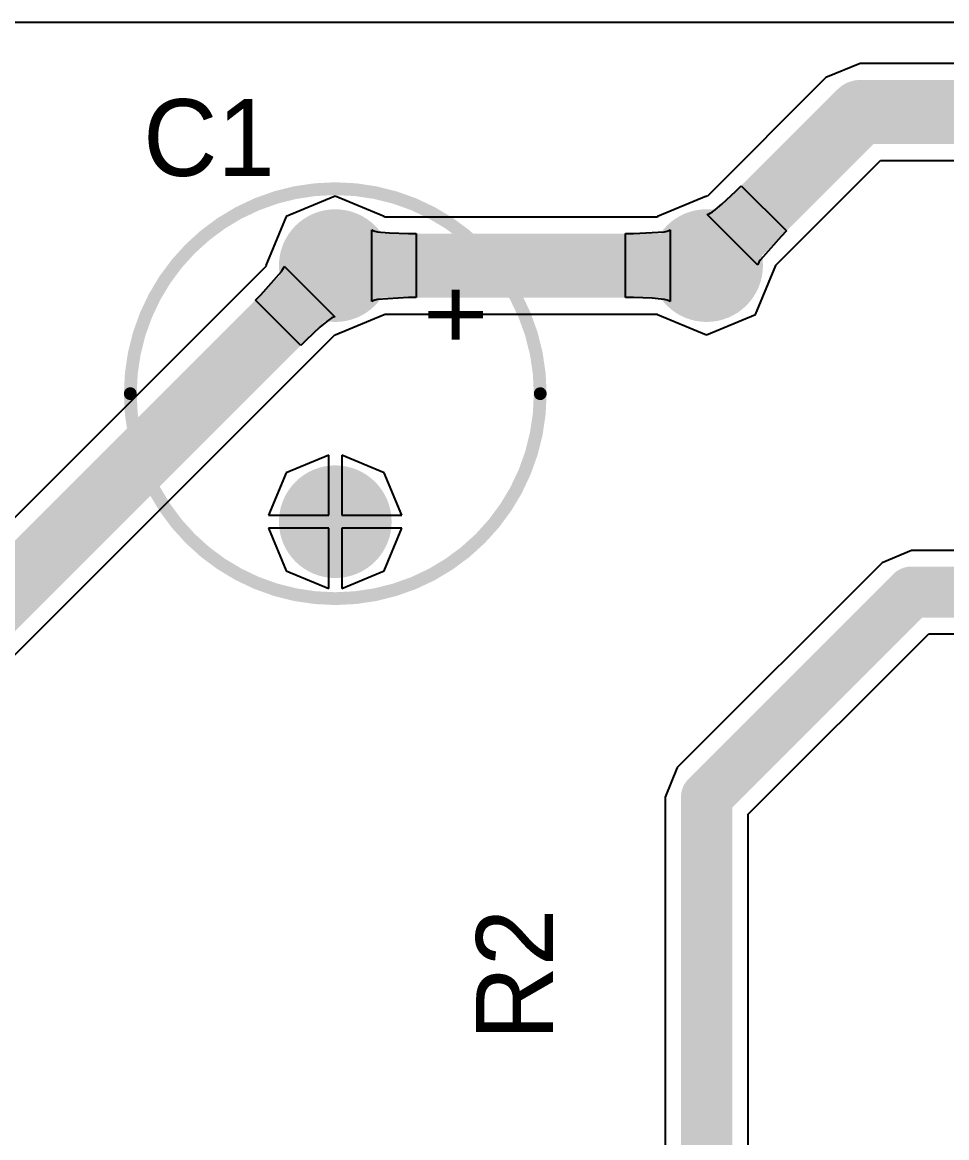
# Model space of a CAD drawing. Header units: millimetres. Extents: x 1 to 6.91, y 1 to 4.95.
# Drawn here: x 2.336 to 3.058, y 4.074 to 4.945 of the extents above; entities that cross this region are included whole.
import ezdxf

# ---------------------------------------------------------------- set-up
doc = ezdxf.new("R2010")
doc.units = ezdxf.units.MM
doc.header["$MEASUREMENT"] = 0
for name, color, linetype in [('BottomLayer', 5, 'Continuous'), ('BottomSolder', 6, 'Continuous'), ('TopLayer', 1, 'Continuous'), ('TopOverlay', 2, 'Continuous'), ('TopSolder', 216, 'Continuous')]:
    doc.layers.add(name, color=color, linetype=linetype)

msp = doc.modelspace()

# ---------------------------------------------------------------- linework, layer by layer
at = {"layer": 'BottomLayer'}
for p, q in [((1, 4.945), (6.91, 4.945)), ((2.99, 4.91288), (2.96321, 4.90179)), ((3.325, 4.91288), (2.99, 4.91288)), ((2.96321, 4.90179), (2.87038, 4.80896)), ((2.92396, 4.75538), (3.00569, 4.83712)), ((3.00569, 4.83712), (3.30931, 4.83712)), ((2.89273, 4.81312), (2.89703, 4.81738)), ((2.89703, 4.81738), (2.93238, 4.78203)), ((2.58, 4.80912), (2.54173, 4.79327)), ((2.61827, 4.79327), (2.58, 4.80912)), ((2.87, 4.80912), (2.83173, 4.79327)), ((2.87038, 4.80896), (2.87, 4.80912)), ((2.882, 4.80304), (2.89273, 4.81312)), ((2.87668, 4.79856), (2.882, 4.80304)), ((2.54173, 4.79327), (2.52588, 4.755)), ((2.61843, 4.79288), (2.61827, 4.79327)), ((2.83157, 4.79288), (2.61843, 4.79288)), ((2.83173, 4.79327), (2.83157, 4.79288)), ((2.8704, 4.795), (2.87142, 4.79521)), ((2.91, 4.7554), (2.8704, 4.795)), ((2.87142, 4.79521), (2.87281, 4.79588)), ((2.87281, 4.79588), (2.87456, 4.797)), ((2.87456, 4.797), (2.87668, 4.79856)), ((2.60857, 4.727), (2.60857, 4.783)), ((2.60857, 4.783), (2.60944, 4.78243)), ((2.60944, 4.78243), (2.61089, 4.78192)), ((2.83911, 4.78192), (2.84056, 4.78243)), ((2.84056, 4.78243), (2.84143, 4.783)), ((2.84143, 4.783), (2.84143, 4.727)), ((2.93238, 4.78203), (2.92812, 4.77773)), ((2.61089, 4.78192), (2.61292, 4.78147)), ((2.61292, 4.78147), (2.61552, 4.78108)), ((2.61552, 4.78108), (2.62245, 4.78048)), ((2.62245, 4.78048), (2.63717, 4.78003)), ((2.63717, 4.78003), (2.64323, 4.78)), ((2.64323, 4.78), (2.64323, 4.73)), ((2.80678, 4.78), (2.81283, 4.78003)), ((2.80678, 4.73), (2.80678, 4.78)), ((2.81283, 4.78003), (2.83708, 4.78147)), ((2.83708, 4.78147), (2.83911, 4.78192)), ((2.92812, 4.77773), (2.912, 4.75956)), ((2.91021, 4.75642), (2.91, 4.7554)), ((2.91088, 4.75781), (2.91021, 4.75642)), ((2.912, 4.75956), (2.91088, 4.75781)), ((2.52604, 4.75462), (2.20508, 4.43365)), ((2.52188, 4.73227), (2.538, 4.75044)), ((2.52588, 4.755), (2.52604, 4.75462)), ((2.538, 4.75044), (2.53912, 4.75219)), ((2.53912, 4.75219), (2.53979, 4.75358)), ((2.53979, 4.75358), (2.54, 4.7546)), ((2.54, 4.7546), (2.5796, 4.715)), ((2.90827, 4.71673), (2.92412, 4.755)), ((2.92412, 4.755), (2.92396, 4.75538)), ((2.51762, 4.72797), (2.52188, 4.73227)), ((2.63717, 4.72997), (2.61292, 4.72853)), ((2.64323, 4.73), (2.63717, 4.72997)), ((2.81283, 4.72997), (2.80678, 4.73)), ((2.82755, 4.72952), (2.81283, 4.72997)), ((2.55297, 4.69262), (2.51762, 4.72797)), ((2.60944, 4.72757), (2.60857, 4.727)), ((2.61089, 4.72808), (2.60944, 4.72757)), ((2.61292, 4.72853), (2.61089, 4.72808)), ((2.83448, 4.72892), (2.82755, 4.72952)), ((2.83708, 4.72853), (2.83448, 4.72892)), ((2.83911, 4.72808), (2.83708, 4.72853)), ((2.84056, 4.72757), (2.83911, 4.72808)), ((2.84143, 4.727), (2.84056, 4.72757)), ((2.57544, 4.713), (2.57332, 4.71144)), ((2.57719, 4.71412), (2.57544, 4.713)), ((2.57858, 4.71479), (2.57719, 4.71412)), ((2.5796, 4.715), (2.57858, 4.71479)), ((2.58, 4.70088), (2.61827, 4.71673)), ((2.61827, 4.71673), (2.61843, 4.71712)), ((2.61843, 4.71712), (2.83157, 4.71712)), ((2.83157, 4.71712), (2.83173, 4.71673)), ((2.83173, 4.71673), (2.87, 4.70088)), ((2.87, 4.70088), (2.90827, 4.71673)), ((2.568, 4.70696), (2.55727, 4.69688)), ((2.57332, 4.71144), (2.568, 4.70696)), ((2.24444, 4.36587), (2.57962, 4.70104)), ((2.55727, 4.69688), (2.55297, 4.69262)), ((2.57962, 4.70104), (2.58, 4.70088)), ((2.575, 4.60705), (2.54173, 4.59327)), ((2.575, 4.56), (2.575, 4.60705)), ((2.61827, 4.59327), (2.585, 4.60705)), ((2.585, 4.60705), (2.585, 4.56)), ((2.54173, 4.59327), (2.52795, 4.56)), ((2.63205, 4.56), (2.61827, 4.59327)), ((2.52795, 4.56), (2.575, 4.56)), ((2.585, 4.56), (2.63205, 4.56)), ((2.575, 4.55), (2.52795, 4.55)), ((2.52795, 4.55), (2.54173, 4.51673)), ((2.575, 4.50295), (2.575, 4.55)), ((2.63205, 4.55), (2.585, 4.55)), ((2.585, 4.55), (2.585, 4.50295)), ((2.61827, 4.51673), (2.63205, 4.55)), ((3.03, 4.53247), (3.00704, 4.52296)), ((3.10474, 4.53247), (3.03, 4.53247)), ((3.00704, 4.52296), (2.84704, 4.36296)), ((2.54173, 4.51673), (2.575, 4.50295)), ((2.585, 4.50295), (2.61827, 4.51673)), ((2.90247, 4.32655), (3.04345, 4.46753)), ((3.04345, 4.46753), (3.10474, 4.46753)), ((2.84704, 4.36296), (2.83753, 4.34)), ((2.83753, 4.34), (2.83753, 4.00994)), ((2.90247, 4.00994), (2.90247, 4.32655))]:
    msp.add_line(p, q, dxfattribs=at)
for points, const_width in [([(2.87, 4.755), (2.99, 4.875)], 0.05), ([(2.99, 4.875), (3.325, 4.875)], 0.05), ([(2.185, 4.36), (2.58, 4.755)], 0.05), ([(2.58, 4.755), (2.87, 4.755)], 0.05), ([(2.87, 4.34), (3.03, 4.5)], 0.04), ([(3.03, 4.5), (3.14, 4.5)], 0.04), ([(2.87, 3.965), (2.87, 4.34)], 0.04)]:
    msp.add_lwpolyline(points, dxfattribs=dict(at, const_width=const_width))
for points, const_width in [([(2.9775, 4.875, 1), (3.0025, 4.875, 1)], 0.025), ([(2.9775, 4.875, 1), (3.0025, 4.875, 1)], 0.025), ([(2.56, 4.755, 1), (2.6, 4.755, 1)], 0.04), ([(2.85, 4.755, 1), (2.89, 4.755, 1)], 0.04), ([(2.5675, 4.755, 1), (2.5925, 4.755, 1)], 0.025), ([(2.5675, 4.755, 1), (2.5925, 4.755, 1)], 0.025), ([(2.8575, 4.755, 1), (2.8825, 4.755, 1)], 0.025), ([(2.8575, 4.755, 1), (2.8825, 4.755, 1)], 0.025), ([(2.56, 4.555, 1), (2.6, 4.555, 1)], 0.04), ([(3.02, 4.5, 1), (3.04, 4.5, 1)], 0.02), ([(3.02, 4.5, 1), (3.04, 4.5, 1)], 0.02), ([(2.86, 4.34, 1), (2.88, 4.34, 1)], 0.02), ([(2.86, 4.34, 1), (2.88, 4.34, 1)], 0.02)]:
    msp.add_lwpolyline(points, format="xyb", close=True, dxfattribs=dict(at, const_width=const_width))
at = {"layer": 'BottomSolder', "const_width": 0.044}
for points in [[(2.558, 4.755, 1), (2.602, 4.755, 1)], [(2.848, 4.755, 1), (2.892, 4.755, 1)], [(2.558, 4.555, 1), (2.602, 4.555, 1)]]:
    msp.add_lwpolyline(points, format="xyb", close=True, dxfattribs=at)
at = {"layer": 'TopLayer', "const_width": 0.04}
for points in [[(2.56, 4.755, 1), (2.6, 4.755, 1)], [(2.85, 4.755, 1), (2.89, 4.755, 1)], [(2.56, 4.555, 1), (2.6, 4.555, 1)]]:
    msp.add_lwpolyline(points, format="xyb", close=True, dxfattribs=at)
at = {"layer": 'TopOverlay'}
for points, const_width in [([(2.74007, 4.655, 1), (2.41992, 4.655, 1)], 0.01), ([(2.41742, 4.655, 1), (2.42242, 4.655, 1)], 0.005), ([(2.73757, 4.655, 1), (2.74257, 4.655, 1)], 0.005)]:
    msp.add_lwpolyline(points, format="xyb", close=True, dxfattribs=dict(at, const_width=const_width))
at = {"layer": 'TopSolder', "const_width": 0.044}
for points in [[(2.558, 4.755, 1), (2.602, 4.755, 1)], [(2.848, 4.755, 1), (2.892, 4.755, 1)], [(2.558, 4.555, 1), (2.602, 4.555, 1)]]:
    msp.add_lwpolyline(points, format="xyb", close=True, dxfattribs=at)

# ---------------------------------------------------------------- texts
at = {"layer": 'TopOverlay'}
msp.add_text('C1', height=0.06, dxfattribs=at).set_placement((2.43, 4.825))
for s, rotation, p in [('+', 270, (2.645, 4.74)), ('R2', 90, (2.75, 4.15))]:
    msp.add_text(s, height=0.06, rotation=rotation, dxfattribs=at).set_placement(p)

doc.saveas('drawing.dxf')
